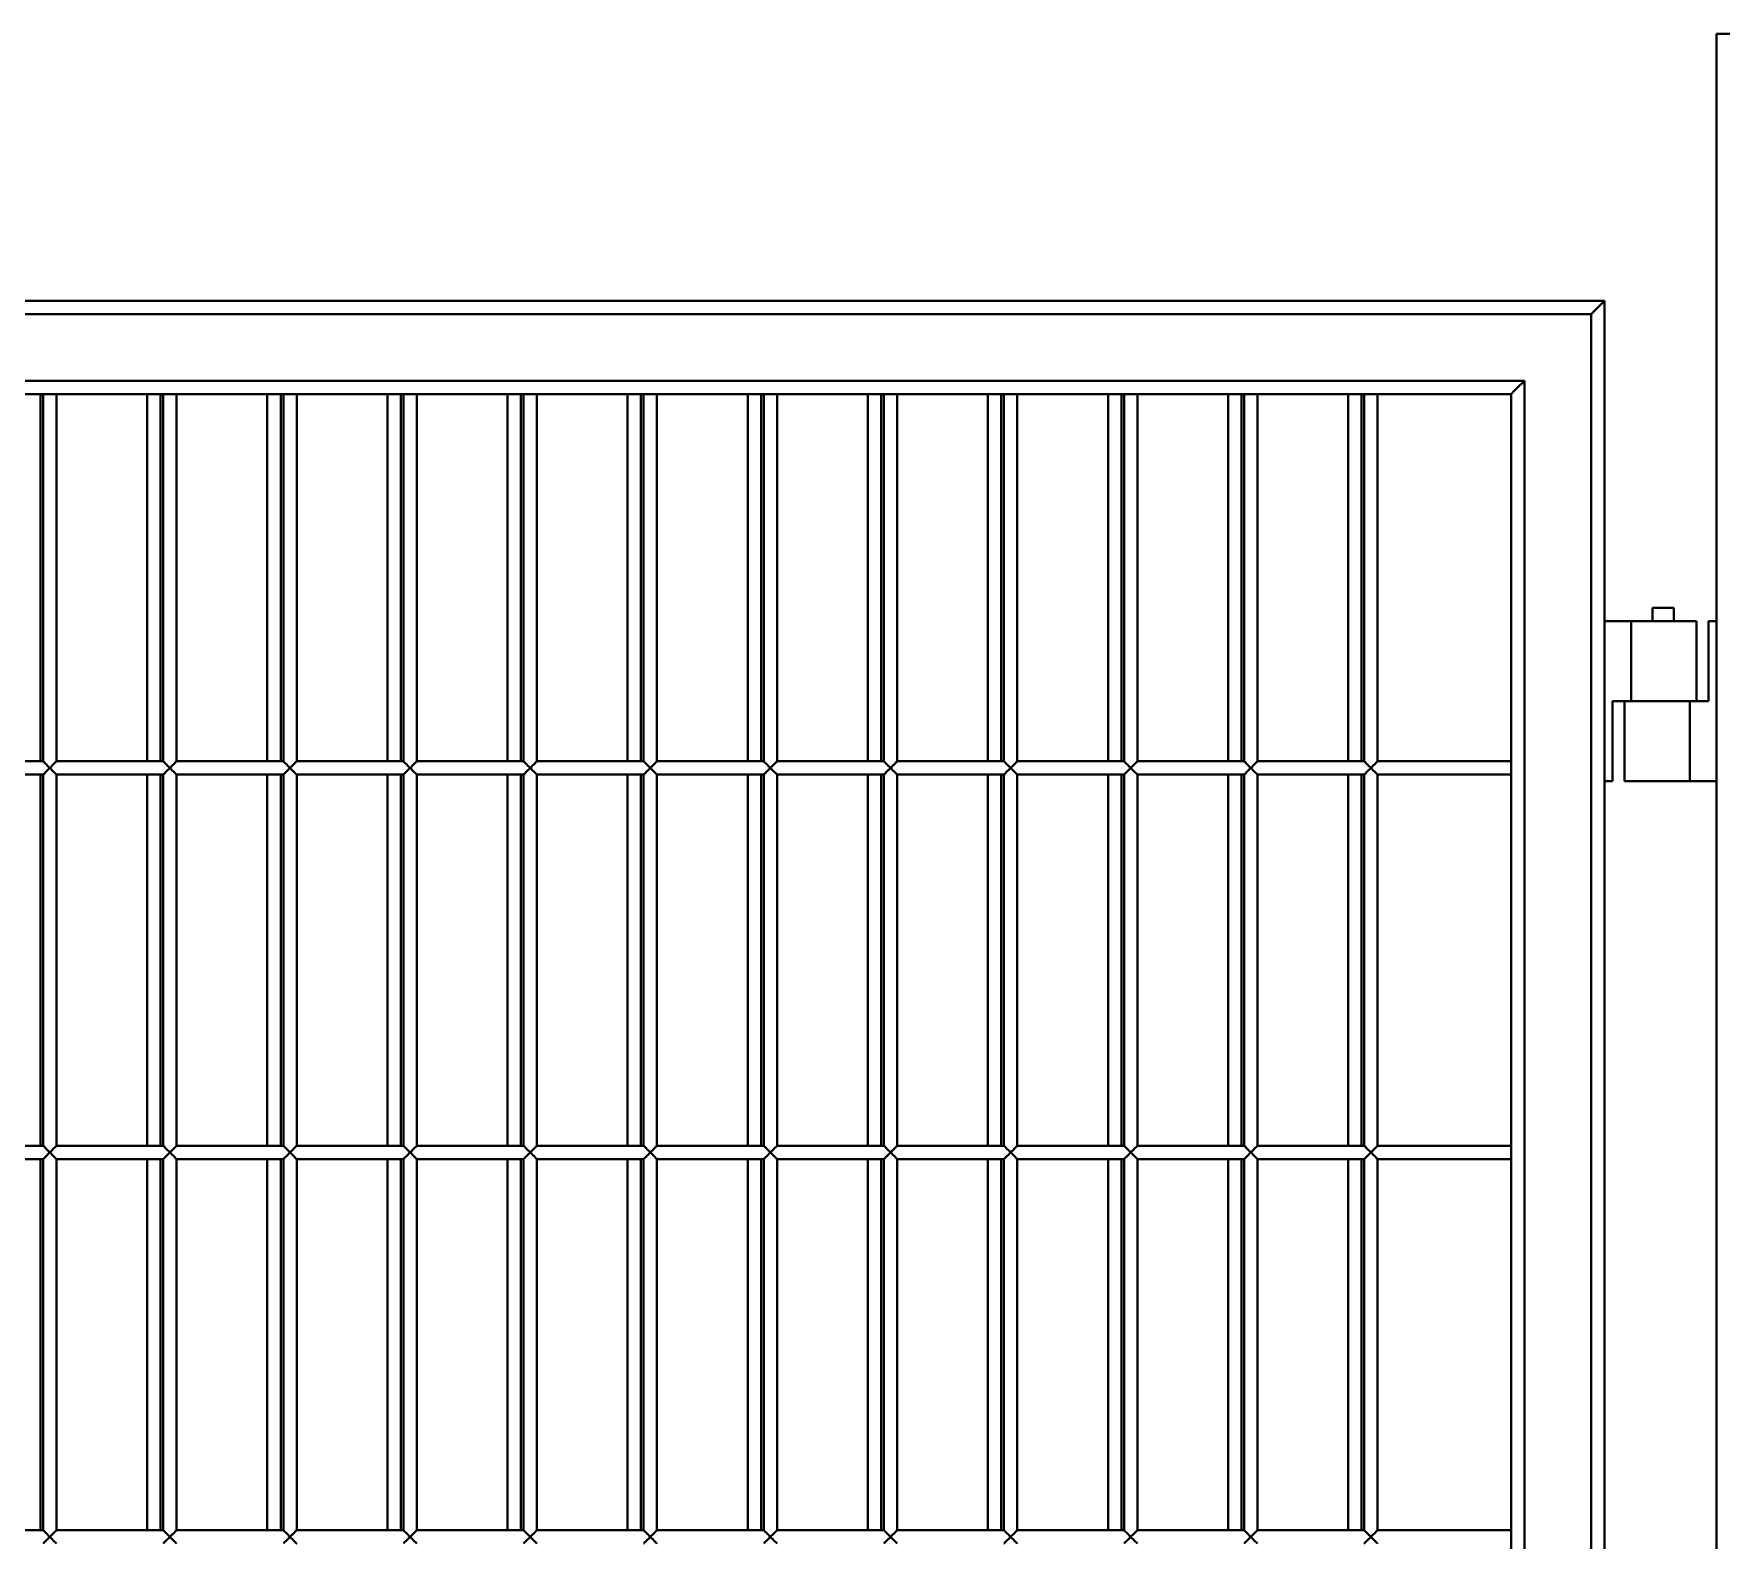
# Model space of a CAD drawing. Header units: millimetres. Extents: x 0 to 420, y 0 to 297.
# Drawn here: x 223.61 to 236.27, y 244.56 to 255.85 of the extents above; entities that cross this region are included whole.
import ezdxf

# ---------------------------------------------------------------- set-up
doc = ezdxf.new("R2010")
doc.units = ezdxf.units.MM

msp = doc.modelspace()

# ---------------------------------------------------------------- linework, layer by layer
at = {"color": 7, "linetype": 'Continuous', "lineweight": 40}
for p, q in [((236.2225, 215.8453), (236.2225, 255.8453)), ((236.2225, 255.8453), (236.3225, 255.8453)), ((218.2625, 253.8453), (235.3825, 253.8453)), ((235.3825, 253.8453), (235.3825, 217.8453)), ((235.2825, 253.7453), (218.3625, 253.7453)), ((235.2825, 217.9453), (235.2825, 253.7453)), ((218.8625, 253.2453), (234.7825, 253.2453)), ((234.7825, 253.2453), (234.7825, 218.4453)), ((234.6825, 253.1453), (218.9625, 253.1453)), ((223.6625, 250.3953), (223.6625, 253.1453)), ((223.6825, 253.1453), (223.6825, 250.3953)), ((223.7825, 250.3953), (223.7825, 253.1453)), ((224.4625, 253.1453), (224.4625, 250.3953)), ((224.5625, 250.3953), (224.5625, 253.1453)), ((224.5825, 253.1453), (224.5825, 250.3953)), ((224.6825, 250.3953), (224.6825, 253.1453)), ((225.3625, 253.1453), (225.3625, 250.3953)), ((225.4625, 250.3953), (225.4625, 253.1453)), ((225.4825, 253.1453), (225.4825, 250.3953)), ((225.5825, 250.3953), (225.5825, 253.1453)), ((226.2625, 253.1453), (226.2625, 250.3953)), ((226.3625, 250.3953), (226.3625, 253.1453)), ((226.3825, 253.1453), (226.3825, 250.3953)), ((226.4825, 250.3953), (226.4825, 253.1453)), ((227.1625, 253.1453), (227.1625, 250.3953)), ((227.2625, 250.3953), (227.2625, 253.1453)), ((227.2825, 253.1453), (227.2825, 250.3953)), ((227.3825, 250.3953), (227.3825, 253.1453)), ((228.0625, 253.1453), (228.0625, 250.3953)), ((228.1625, 250.3953), (228.1625, 253.1453)), ((228.1825, 253.1453), (228.1825, 250.3953)), ((228.2825, 250.3953), (228.2825, 253.1453)), ((228.9625, 253.1453), (228.9625, 250.3953)), ((229.0625, 250.3953), (229.0625, 253.1453)), ((229.0825, 253.1453), (229.0825, 250.3953)), ((229.1825, 250.3953), (229.1825, 253.1453)), ((229.8625, 253.1453), (229.8625, 250.3953)), ((229.9625, 250.3953), (229.9625, 253.1453)), ((229.9825, 253.1453), (229.9825, 250.3953)), ((230.0825, 250.3953), (230.0825, 253.1453)), ((230.7625, 253.1453), (230.7625, 250.3953)), ((230.8625, 250.3953), (230.8625, 253.1453)), ((230.8825, 253.1453), (230.8825, 250.3953)), ((230.9825, 250.3953), (230.9825, 253.1453)), ((231.6625, 253.1453), (231.6625, 250.3953)), ((231.7625, 250.3953), (231.7625, 253.1453)), ((231.7825, 253.1453), (231.7825, 250.3953)), ((231.8825, 250.3953), (231.8825, 253.1453)), ((232.5625, 253.1453), (232.5625, 250.3953)), ((232.6625, 250.3953), (232.6625, 253.1453)), ((232.6825, 253.1453), (232.6825, 250.3953)), ((232.7825, 250.3953), (232.7825, 253.1453)), ((233.4625, 253.1453), (233.4625, 250.3953)), ((233.5625, 250.3953), (233.5625, 253.1453)), ((233.5825, 253.1453), (233.5825, 250.3953)), ((233.6825, 250.3953), (233.6825, 253.1453)), ((234.6825, 218.5453), (234.6825, 253.1453)), ((235.3825, 251.4453), (235.5825, 251.4453)), ((235.5825, 251.4453), (236.0725, 251.4453)), ((235.5825, 251.4453), (235.5825, 250.8453)), ((235.7425, 251.5453), (235.7425, 251.4453)), ((235.7425, 251.5453), (235.9025, 251.5453)), ((235.9025, 251.4453), (235.9025, 251.5453)), ((236.0725, 250.8453), (236.0725, 251.4453)), ((236.1625, 250.8453), (236.1625, 251.4453)), ((236.1625, 251.4453), (236.2225, 251.4453)), ((235.4425, 250.8453), (235.4425, 250.2453)), ((235.5825, 250.8453), (235.4425, 250.8453)), ((235.5325, 250.8453), (235.5325, 250.2453)), ((235.5825, 250.8453), (235.8025, 250.8453)), ((235.8025, 250.8453), (236.0225, 250.8453)), ((236.0225, 250.2453), (236.0225, 250.8453)), ((236.0225, 250.8453), (236.1625, 250.8453)), ((223.6825, 250.3953), (222.8825, 250.3953)), ((222.8825, 250.2953), (223.6825, 250.2953)), ((223.6625, 247.5153), (223.6625, 250.2953)), ((223.6825, 250.2953), (223.6825, 247.5153)), ((224.5825, 250.3953), (223.7825, 250.3953)), ((223.7825, 247.5153), (223.7825, 250.2953)), ((223.7825, 250.2953), (224.5825, 250.2953)), ((224.4625, 250.2953), (224.4625, 247.5153)), ((224.5625, 247.5153), (224.5625, 250.2953)), ((224.5825, 250.2953), (224.5825, 247.5153)), ((225.4825, 250.3953), (224.6825, 250.3953)), ((224.6825, 247.5153), (224.6825, 250.2953)), ((224.6825, 250.2953), (225.4825, 250.2953)), ((225.3625, 250.2953), (225.3625, 247.5153)), ((225.4625, 247.5153), (225.4625, 250.2953)), ((225.4825, 250.2953), (225.4825, 247.5153)), ((226.3825, 250.3953), (225.5825, 250.3953)), ((225.5825, 247.5153), (225.5825, 250.2953)), ((225.5825, 250.2953), (226.3825, 250.2953)), ((226.2625, 250.2953), (226.2625, 247.5153)), ((226.3625, 247.5153), (226.3625, 250.2953)), ((226.3825, 250.2953), (226.3825, 247.5153)), ((227.2825, 250.3953), (226.4825, 250.3953)), ((226.4825, 247.5153), (226.4825, 250.2953)), ((226.4825, 250.2953), (227.2825, 250.2953)), ((227.1625, 250.2953), (227.1625, 247.5153)), ((227.2625, 247.5153), (227.2625, 250.2953)), ((227.2825, 250.2953), (227.2825, 247.5153)), ((228.1825, 250.3953), (227.3825, 250.3953)), ((227.3825, 247.5153), (227.3825, 250.2953)), ((227.3825, 250.2953), (228.1825, 250.2953)), ((228.0625, 250.2953), (228.0625, 247.5153)), ((228.1625, 247.5153), (228.1625, 250.2953)), ((228.1825, 250.2953), (228.1825, 247.5153)), ((229.0825, 250.3953), (228.2825, 250.3953)), ((228.2825, 247.5153), (228.2825, 250.2953)), ((228.2825, 250.2953), (229.0825, 250.2953)), ((228.9625, 250.2953), (228.9625, 247.5153)), ((229.0625, 247.5153), (229.0625, 250.2953)), ((229.0825, 250.2953), (229.0825, 247.5153)), ((229.9825, 250.3953), (229.1825, 250.3953)), ((229.1825, 247.5153), (229.1825, 250.2953)), ((229.1825, 250.2953), (229.9825, 250.2953)), ((229.8625, 250.2953), (229.8625, 247.5153)), ((229.9625, 247.5153), (229.9625, 250.2953)), ((229.9825, 250.2953), (229.9825, 247.5153)), ((230.8825, 250.3953), (230.0825, 250.3953)), ((230.0825, 247.5153), (230.0825, 250.2953)), ((230.0825, 250.2953), (230.8825, 250.2953)), ((230.7625, 250.2953), (230.7625, 247.5153)), ((230.8625, 247.5153), (230.8625, 250.2953)), ((230.8825, 250.2953), (230.8825, 247.5153)), ((231.7825, 250.3953), (230.9825, 250.3953)), ((230.9825, 247.5153), (230.9825, 250.2953)), ((230.9825, 250.2953), (231.7825, 250.2953)), ((231.6625, 250.2953), (231.6625, 247.5153)), ((231.7625, 247.5153), (231.7625, 250.2953)), ((231.7825, 250.2953), (231.7825, 247.5153)), ((232.6825, 250.3953), (231.8825, 250.3953)), ((231.8825, 247.5153), (231.8825, 250.2953)), ((231.8825, 250.2953), (232.6825, 250.2953)), ((232.5625, 250.2953), (232.5625, 247.5153)), ((232.6625, 247.5153), (232.6625, 250.2953)), ((232.6825, 250.2953), (232.6825, 247.5153)), ((233.5825, 250.3953), (232.7825, 250.3953)), ((232.7825, 247.5153), (232.7825, 250.2953)), ((232.7825, 250.2953), (233.5825, 250.2953)), ((233.4625, 250.2953), (233.4625, 247.5153)), ((233.5625, 247.5153), (233.5625, 250.2953)), ((233.5825, 250.2953), (233.5825, 247.5153)), ((234.6825, 250.3953), (233.6825, 250.3953)), ((233.6825, 250.2953), (234.6825, 250.2953)), ((233.6825, 247.5153), (233.6825, 250.2953)), ((235.4425, 250.2453), (235.3825, 250.2453)), ((235.5325, 250.2453), (236.0225, 250.2453)), ((236.2225, 250.2453), (236.0225, 250.2453)), ((223.6825, 247.5153), (222.8825, 247.5153)), ((224.5825, 247.5153), (223.7825, 247.5153)), ((225.4825, 247.5153), (224.6825, 247.5153)), ((226.3825, 247.5153), (225.5825, 247.5153)), ((227.2825, 247.5153), (226.4825, 247.5153)), ((228.1825, 247.5153), (227.3825, 247.5153)), ((229.0825, 247.5153), (228.2825, 247.5153)), ((229.9825, 247.5153), (229.1825, 247.5153)), ((230.8825, 247.5153), (230.0825, 247.5153)), ((231.7825, 247.5153), (230.9825, 247.5153)), ((232.6825, 247.5153), (231.8825, 247.5153)), ((233.5825, 247.5153), (232.7825, 247.5153)), ((234.6825, 247.5153), (233.6825, 247.5153)), ((222.8825, 247.4153), (223.6825, 247.4153)), ((223.6625, 244.6353), (223.6625, 247.4153)), ((223.6825, 247.4153), (223.6825, 244.6353)), ((223.7825, 244.6353), (223.7825, 247.4153)), ((223.7825, 247.4153), (224.5825, 247.4153)), ((224.4625, 247.4153), (224.4625, 244.6353)), ((224.5625, 244.6353), (224.5625, 247.4153)), ((224.5825, 247.4153), (224.5825, 244.6353)), ((224.6825, 244.6353), (224.6825, 247.4153)), ((224.6825, 247.4153), (225.4825, 247.4153)), ((225.3625, 247.4153), (225.3625, 244.6353)), ((225.4625, 244.6353), (225.4625, 247.4153)), ((225.4825, 247.4153), (225.4825, 244.6353)), ((225.5825, 244.6353), (225.5825, 247.4153)), ((225.5825, 247.4153), (226.3825, 247.4153)), ((226.2625, 247.4153), (226.2625, 244.6353)), ((226.3625, 244.6353), (226.3625, 247.4153)), ((226.3825, 247.4153), (226.3825, 244.6353)), ((226.4825, 244.6353), (226.4825, 247.4153)), ((226.4825, 247.4153), (227.2825, 247.4153)), ((227.1625, 247.4153), (227.1625, 244.6353)), ((227.2625, 244.6353), (227.2625, 247.4153)), ((227.2825, 247.4153), (227.2825, 244.6353)), ((227.3825, 244.6353), (227.3825, 247.4153)), ((227.3825, 247.4153), (228.1825, 247.4153)), ((228.0625, 247.4153), (228.0625, 244.6353)), ((228.1625, 244.6353), (228.1625, 247.4153)), ((228.1825, 247.4153), (228.1825, 244.6353)), ((228.2825, 244.6353), (228.2825, 247.4153)), ((228.2825, 247.4153), (229.0825, 247.4153)), ((228.9625, 247.4153), (228.9625, 244.6353)), ((229.0625, 244.6353), (229.0625, 247.4153)), ((229.0825, 247.4153), (229.0825, 244.6353)), ((229.1825, 244.6353), (229.1825, 247.4153)), ((229.1825, 247.4153), (229.9825, 247.4153)), ((229.8625, 247.4153), (229.8625, 244.6353)), ((229.9625, 244.6353), (229.9625, 247.4153)), ((229.9825, 247.4153), (229.9825, 244.6353)), ((230.0825, 244.6353), (230.0825, 247.4153)), ((230.0825, 247.4153), (230.8825, 247.4153)), ((230.7625, 247.4153), (230.7625, 244.6353)), ((230.8625, 244.6353), (230.8625, 247.4153)), ((230.8825, 247.4153), (230.8825, 244.6353)), ((230.9825, 244.6353), (230.9825, 247.4153)), ((230.9825, 247.4153), (231.7825, 247.4153)), ((231.6625, 247.4153), (231.6625, 244.6353)), ((231.7625, 244.6353), (231.7625, 247.4153)), ((231.7825, 247.4153), (231.7825, 244.6353)), ((231.8825, 244.6353), (231.8825, 247.4153)), ((231.8825, 247.4153), (232.6825, 247.4153)), ((232.5625, 247.4153), (232.5625, 244.6353)), ((232.6625, 244.6353), (232.6625, 247.4153)), ((232.6825, 247.4153), (232.6825, 244.6353)), ((232.7825, 244.6353), (232.7825, 247.4153)), ((232.7825, 247.4153), (233.5825, 247.4153)), ((233.4625, 247.4153), (233.4625, 244.6353)), ((233.5625, 244.6353), (233.5625, 247.4153)), ((233.5825, 247.4153), (233.5825, 244.6353)), ((233.6825, 247.4153), (234.6825, 247.4153)), ((233.6825, 244.6353), (233.6825, 247.4153)), ((223.6825, 244.6353), (222.8825, 244.6353)), ((224.5825, 244.6353), (223.7825, 244.6353)), ((225.4825, 244.6353), (224.6825, 244.6353)), ((226.3825, 244.6353), (225.5825, 244.6353)), ((227.2825, 244.6353), (226.4825, 244.6353)), ((228.1825, 244.6353), (227.3825, 244.6353)), ((229.0825, 244.6353), (228.2825, 244.6353)), ((229.9825, 244.6353), (229.1825, 244.6353)), ((230.8825, 244.6353), (230.0825, 244.6353)), ((231.7825, 244.6353), (230.9825, 244.6353)), ((232.6825, 244.6353), (231.8825, 244.6353)), ((233.5825, 244.6353), (232.7825, 244.6353)), ((234.6825, 244.6353), (233.6825, 244.6353))]:
    msp.add_line(p, q, dxfattribs=at)
at = {"color": 7, "linetype": 'Continuous', "lineweight": 40, "flags": 128}
for points in [[(235.3825, 253.8453), (235.3805, 253.8434), (235.3749, 253.8377), (235.3656, 253.8285), (235.3532, 253.816), (235.338, 253.8009), (235.3207, 253.7836), (235.302, 253.7648), (235.2825, 253.7453)], [(234.7825, 253.2453), (234.763, 253.2258), (234.7442, 253.2071), (234.7269, 253.1898), (234.7118, 253.1746), (234.6993, 253.1622), (234.6901, 253.1529), (234.6844, 253.1473), (234.6825, 253.1453)], [(223.6825, 250.3953), (223.6832, 250.3946), (223.6855, 250.3923), (223.6892, 250.3886), (223.6942, 250.3836), (223.7003, 250.3775), (223.7075, 250.3703), (223.7154, 250.3624), (223.7238, 250.354), (223.7325, 250.3453)], [(223.7325, 250.3453), (223.7238, 250.3367), (223.7154, 250.3282), (223.7075, 250.3203), (223.7003, 250.3132), (223.6942, 250.307), (223.6892, 250.302), (223.6855, 250.2984), (223.6832, 250.2961), (223.6825, 250.2953)], [(223.7325, 250.3453), (223.7417, 250.3545), (223.7505, 250.3634), (223.7588, 250.3717), (223.7662, 250.379), (223.7724, 250.3852), (223.7772, 250.3901), (223.7806, 250.3934), (223.7823, 250.3951), (223.7825, 250.3953)], [(223.7825, 250.2953), (223.7823, 250.2955), (223.7806, 250.2972), (223.7772, 250.3006), (223.7724, 250.3054), (223.7662, 250.3117), (223.7588, 250.319), (223.7505, 250.3273), (223.7417, 250.3361), (223.7325, 250.3453)], [(224.5825, 250.3953), (224.5832, 250.3946), (224.5855, 250.3923), (224.5892, 250.3886), (224.5942, 250.3836), (224.6003, 250.3775), (224.6075, 250.3703), (224.6154, 250.3624), (224.6238, 250.354), (224.6325, 250.3453)], [(224.6325, 250.3453), (224.6238, 250.3367), (224.6154, 250.3282), (224.6075, 250.3203), (224.6003, 250.3132), (224.5942, 250.307), (224.5892, 250.302), (224.5855, 250.2984), (224.5832, 250.2961), (224.5825, 250.2953)], [(224.6325, 250.3453), (224.6417, 250.3545), (224.6505, 250.3634), (224.6588, 250.3717), (224.6662, 250.379), (224.6724, 250.3852), (224.6772, 250.3901), (224.6806, 250.3934), (224.6823, 250.3951), (224.6825, 250.3953)], [(224.6825, 250.2953), (224.6823, 250.2955), (224.6806, 250.2972), (224.6772, 250.3006), (224.6724, 250.3054), (224.6662, 250.3117), (224.6588, 250.319), (224.6505, 250.3273), (224.6417, 250.3361), (224.6325, 250.3453)], [(225.4825, 250.3953), (225.4832, 250.3946), (225.4855, 250.3923), (225.4892, 250.3886), (225.4942, 250.3836), (225.5003, 250.3775), (225.5075, 250.3703), (225.5154, 250.3624), (225.5238, 250.354), (225.5325, 250.3453)], [(225.5325, 250.3453), (225.5238, 250.3367), (225.5154, 250.3282), (225.5075, 250.3203), (225.5003, 250.3132), (225.4942, 250.307), (225.4892, 250.302), (225.4855, 250.2984), (225.4832, 250.2961), (225.4825, 250.2953)], [(225.5325, 250.3453), (225.5417, 250.3545), (225.5505, 250.3634), (225.5588, 250.3717), (225.5662, 250.379), (225.5724, 250.3852), (225.5772, 250.3901), (225.5806, 250.3934), (225.5823, 250.3951), (225.5825, 250.3953)], [(225.5825, 250.2953), (225.5823, 250.2955), (225.5806, 250.2972), (225.5772, 250.3006), (225.5724, 250.3054), (225.5662, 250.3117), (225.5588, 250.319), (225.5505, 250.3273), (225.5417, 250.3361), (225.5325, 250.3453)], [(226.3825, 250.3953), (226.3832, 250.3946), (226.3855, 250.3923), (226.3892, 250.3886), (226.3942, 250.3836), (226.4003, 250.3775), (226.4075, 250.3703), (226.4154, 250.3624), (226.4238, 250.354), (226.4325, 250.3453)], [(226.4325, 250.3453), (226.4238, 250.3367), (226.4154, 250.3282), (226.4075, 250.3203), (226.4003, 250.3132), (226.3942, 250.307), (226.3892, 250.302), (226.3855, 250.2984), (226.3832, 250.2961), (226.3825, 250.2953)], [(226.4325, 250.3453), (226.4417, 250.3545), (226.4505, 250.3634), (226.4588, 250.3717), (226.4662, 250.379), (226.4724, 250.3852), (226.4772, 250.3901), (226.4806, 250.3934), (226.4823, 250.3951), (226.4825, 250.3953)], [(226.4825, 250.2953), (226.4823, 250.2955), (226.4806, 250.2972), (226.4772, 250.3006), (226.4724, 250.3054), (226.4662, 250.3117), (226.4588, 250.319), (226.4505, 250.3273), (226.4417, 250.3361), (226.4325, 250.3453)], [(227.2825, 250.3953), (227.2832, 250.3946), (227.2855, 250.3923), (227.2892, 250.3886), (227.2942, 250.3836), (227.3003, 250.3775), (227.3075, 250.3703), (227.3154, 250.3624), (227.3238, 250.354), (227.3325, 250.3453)], [(227.3325, 250.3453), (227.3238, 250.3367), (227.3154, 250.3282), (227.3075, 250.3203), (227.3003, 250.3132), (227.2942, 250.307), (227.2892, 250.302), (227.2855, 250.2984), (227.2832, 250.2961), (227.2825, 250.2953)], [(227.3325, 250.3453), (227.3417, 250.3545), (227.3505, 250.3634), (227.3588, 250.3717), (227.3662, 250.379), (227.3724, 250.3852), (227.3772, 250.3901), (227.3806, 250.3934), (227.3823, 250.3951), (227.3825, 250.3953)], [(227.3825, 250.2953), (227.3823, 250.2955), (227.3806, 250.2972), (227.3772, 250.3006), (227.3724, 250.3054), (227.3662, 250.3117), (227.3588, 250.319), (227.3505, 250.3273), (227.3417, 250.3361), (227.3325, 250.3453)], [(228.1825, 250.3953), (228.1832, 250.3946), (228.1855, 250.3923), (228.1892, 250.3886), (228.1942, 250.3836), (228.2003, 250.3775), (228.2075, 250.3703), (228.2154, 250.3624), (228.2238, 250.354), (228.2325, 250.3453)], [(228.2325, 250.3453), (228.2238, 250.3367), (228.2154, 250.3282), (228.2075, 250.3203), (228.2003, 250.3132), (228.1942, 250.307), (228.1892, 250.302), (228.1855, 250.2984), (228.1832, 250.2961), (228.1825, 250.2953)], [(228.2325, 250.3453), (228.2417, 250.3545), (228.2505, 250.3634), (228.2588, 250.3717), (228.2662, 250.379), (228.2724, 250.3852), (228.2772, 250.3901), (228.2806, 250.3934), (228.2823, 250.3951), (228.2825, 250.3953)], [(228.2825, 250.2953), (228.2823, 250.2955), (228.2806, 250.2972), (228.2772, 250.3006), (228.2724, 250.3054), (228.2662, 250.3117), (228.2588, 250.319), (228.2505, 250.3273), (228.2417, 250.3361), (228.2325, 250.3453)], [(229.0825, 250.3953), (229.0832, 250.3946), (229.0855, 250.3923), (229.0892, 250.3886), (229.0942, 250.3836), (229.1003, 250.3775), (229.1075, 250.3703), (229.1154, 250.3624), (229.1238, 250.354), (229.1325, 250.3453)], [(229.1325, 250.3453), (229.1238, 250.3367), (229.1154, 250.3282), (229.1075, 250.3203), (229.1003, 250.3132), (229.0942, 250.307), (229.0892, 250.302), (229.0855, 250.2984), (229.0832, 250.2961), (229.0825, 250.2953)], [(229.1325, 250.3453), (229.1417, 250.3545), (229.1505, 250.3634), (229.1588, 250.3717), (229.1662, 250.379), (229.1724, 250.3852), (229.1772, 250.3901), (229.1806, 250.3934), (229.1823, 250.3951), (229.1825, 250.3953)], [(229.1825, 250.2953), (229.1823, 250.2955), (229.1806, 250.2972), (229.1772, 250.3006), (229.1724, 250.3054), (229.1662, 250.3117), (229.1588, 250.319), (229.1505, 250.3273), (229.1417, 250.3361), (229.1325, 250.3453)], [(229.9825, 250.3953), (229.9832, 250.3946), (229.9855, 250.3923), (229.9892, 250.3886), (229.9942, 250.3836), (230.0003, 250.3775), (230.0075, 250.3703), (230.0154, 250.3624), (230.0238, 250.354), (230.0325, 250.3453)], [(230.0325, 250.3453), (230.0238, 250.3367), (230.0154, 250.3282), (230.0075, 250.3203), (230.0003, 250.3132), (229.9942, 250.307), (229.9892, 250.302), (229.9855, 250.2984), (229.9832, 250.2961), (229.9825, 250.2953)], [(230.0325, 250.3453), (230.0417, 250.3545), (230.0505, 250.3634), (230.0588, 250.3717), (230.0662, 250.379), (230.0724, 250.3852), (230.0772, 250.3901), (230.0806, 250.3934), (230.0823, 250.3951), (230.0825, 250.3953)], [(230.0825, 250.2953), (230.0823, 250.2955), (230.0806, 250.2972), (230.0772, 250.3006), (230.0724, 250.3054), (230.0662, 250.3117), (230.0588, 250.319), (230.0505, 250.3273), (230.0417, 250.3361), (230.0325, 250.3453)], [(230.8825, 250.3953), (230.8832, 250.3946), (230.8855, 250.3923), (230.8892, 250.3886), (230.8942, 250.3836), (230.9003, 250.3775), (230.9075, 250.3703), (230.9154, 250.3624), (230.9238, 250.354), (230.9325, 250.3453)], [(230.9325, 250.3453), (230.9238, 250.3367), (230.9154, 250.3282), (230.9075, 250.3203), (230.9003, 250.3132), (230.8942, 250.307), (230.8892, 250.302), (230.8855, 250.2984), (230.8832, 250.2961), (230.8825, 250.2953)], [(230.9325, 250.3453), (230.9417, 250.3545), (230.9505, 250.3634), (230.9588, 250.3717), (230.9662, 250.379), (230.9724, 250.3852), (230.9772, 250.3901), (230.9806, 250.3934), (230.9823, 250.3951), (230.9825, 250.3953)], [(230.9825, 250.2953), (230.9823, 250.2955), (230.9806, 250.2972), (230.9772, 250.3006), (230.9724, 250.3054), (230.9662, 250.3117), (230.9588, 250.319), (230.9505, 250.3273), (230.9417, 250.3361), (230.9325, 250.3453)], [(231.7825, 250.3953), (231.7832, 250.3946), (231.7855, 250.3923), (231.7892, 250.3886), (231.7942, 250.3836), (231.8003, 250.3775), (231.8075, 250.3703), (231.8154, 250.3624), (231.8238, 250.354), (231.8325, 250.3453)], [(231.8325, 250.3453), (231.8238, 250.3367), (231.8154, 250.3282), (231.8075, 250.3203), (231.8003, 250.3132), (231.7942, 250.307), (231.7892, 250.302), (231.7855, 250.2984), (231.7832, 250.2961), (231.7825, 250.2953)], [(231.8325, 250.3453), (231.8417, 250.3545), (231.8505, 250.3634), (231.8588, 250.3717), (231.8662, 250.379), (231.8724, 250.3852), (231.8772, 250.3901), (231.8806, 250.3934), (231.8823, 250.3951), (231.8825, 250.3953)], [(231.8825, 250.2953), (231.8823, 250.2955), (231.8806, 250.2972), (231.8772, 250.3006), (231.8724, 250.3054), (231.8662, 250.3117), (231.8588, 250.319), (231.8505, 250.3273), (231.8417, 250.3361), (231.8325, 250.3453)], [(232.6825, 250.3953), (232.6832, 250.3946), (232.6855, 250.3923), (232.6892, 250.3886), (232.6942, 250.3836), (232.7003, 250.3775), (232.7075, 250.3703), (232.7154, 250.3624), (232.7238, 250.354), (232.7325, 250.3453)], [(232.7325, 250.3453), (232.7238, 250.3367), (232.7154, 250.3282), (232.7075, 250.3203), (232.7003, 250.3132), (232.6942, 250.307), (232.6892, 250.302), (232.6855, 250.2984), (232.6832, 250.2961), (232.6825, 250.2953)], [(232.7325, 250.3453), (232.7417, 250.3545), (232.7505, 250.3634), (232.7588, 250.3717), (232.7662, 250.379), (232.7724, 250.3852), (232.7772, 250.3901), (232.7806, 250.3934), (232.7823, 250.3951), (232.7825, 250.3953)], [(232.7825, 250.2953), (232.7823, 250.2955), (232.7806, 250.2972), (232.7772, 250.3006), (232.7724, 250.3054), (232.7662, 250.3117), (232.7588, 250.319), (232.7505, 250.3273), (232.7417, 250.3361), (232.7325, 250.3453)], [(233.5825, 250.3953), (233.5832, 250.3946), (233.5855, 250.3923), (233.5892, 250.3886), (233.5942, 250.3836), (233.6003, 250.3775), (233.6075, 250.3703), (233.6154, 250.3624), (233.6238, 250.354), (233.6325, 250.3453)], [(233.6325, 250.3453), (233.6238, 250.3367), (233.6154, 250.3282), (233.6075, 250.3203), (233.6003, 250.3132), (233.5942, 250.307), (233.5892, 250.302), (233.5855, 250.2984), (233.5832, 250.2961), (233.5825, 250.2953)], [(233.6325, 250.3453), (233.6417, 250.3545), (233.6505, 250.3634), (233.6588, 250.3717), (233.6662, 250.379), (233.6724, 250.3852), (233.6772, 250.3901), (233.6806, 250.3934), (233.6823, 250.3951), (233.6825, 250.3953)], [(233.6825, 250.2953), (233.6823, 250.2955), (233.6806, 250.2972), (233.6772, 250.3006), (233.6724, 250.3054), (233.6662, 250.3117), (233.6588, 250.319), (233.6505, 250.3273), (233.6417, 250.3361), (233.6325, 250.3453)], [(223.6825, 247.5153), (223.6832, 247.5146), (223.6855, 247.5123), (223.6892, 247.5086), (223.6942, 247.5036), (223.7003, 247.4975), (223.7075, 247.4903), (223.7154, 247.4824), (223.7238, 247.474), (223.7325, 247.4653)], [(223.7325, 247.4653), (223.7417, 247.4745), (223.7505, 247.4834), (223.7588, 247.4917), (223.7662, 247.499), (223.7724, 247.5052), (223.7772, 247.5101), (223.7806, 247.5134), (223.7823, 247.5151), (223.7825, 247.5153)], [(224.5825, 247.5153), (224.5832, 247.5146), (224.5855, 247.5123), (224.5892, 247.5086), (224.5942, 247.5036), (224.6003, 247.4975), (224.6075, 247.4903), (224.6154, 247.4824), (224.6238, 247.474), (224.6325, 247.4653)], [(224.6325, 247.4653), (224.6417, 247.4745), (224.6505, 247.4834), (224.6588, 247.4917), (224.6662, 247.499), (224.6724, 247.5052), (224.6772, 247.5101), (224.6806, 247.5134), (224.6823, 247.5151), (224.6825, 247.5153)], [(225.4825, 247.5153), (225.4832, 247.5146), (225.4855, 247.5123), (225.4892, 247.5086), (225.4942, 247.5036), (225.5003, 247.4975), (225.5075, 247.4903), (225.5154, 247.4824), (225.5238, 247.474), (225.5325, 247.4653)], [(225.5325, 247.4653), (225.5417, 247.4745), (225.5505, 247.4834), (225.5588, 247.4917), (225.5662, 247.499), (225.5724, 247.5052), (225.5772, 247.5101), (225.5806, 247.5134), (225.5823, 247.5151), (225.5825, 247.5153)], [(226.3825, 247.5153), (226.3832, 247.5146), (226.3855, 247.5123), (226.3892, 247.5086), (226.3942, 247.5036), (226.4003, 247.4975), (226.4075, 247.4903), (226.4154, 247.4824), (226.4238, 247.474), (226.4325, 247.4653)], [(226.4325, 247.4653), (226.4417, 247.4745), (226.4505, 247.4834), (226.4588, 247.4917), (226.4662, 247.499), (226.4724, 247.5052), (226.4772, 247.5101), (226.4806, 247.5134), (226.4823, 247.5151), (226.4825, 247.5153)], [(227.2825, 247.5153), (227.2832, 247.5146), (227.2855, 247.5123), (227.2892, 247.5086), (227.2942, 247.5036), (227.3003, 247.4975), (227.3075, 247.4903), (227.3154, 247.4824), (227.3238, 247.474), (227.3325, 247.4653)], [(227.3325, 247.4653), (227.3417, 247.4745), (227.3505, 247.4834), (227.3588, 247.4917), (227.3662, 247.499), (227.3724, 247.5052), (227.3772, 247.5101), (227.3806, 247.5134), (227.3823, 247.5151), (227.3825, 247.5153)], [(228.1825, 247.5153), (228.1832, 247.5146), (228.1855, 247.5123), (228.1892, 247.5086), (228.1942, 247.5036), (228.2003, 247.4975), (228.2075, 247.4903), (228.2154, 247.4824), (228.2238, 247.474), (228.2325, 247.4653)], [(228.2325, 247.4653), (228.2417, 247.4745), (228.2505, 247.4834), (228.2588, 247.4917), (228.2662, 247.499), (228.2724, 247.5052), (228.2772, 247.5101), (228.2806, 247.5134), (228.2823, 247.5151), (228.2825, 247.5153)], [(229.0825, 247.5153), (229.0832, 247.5146), (229.0855, 247.5123), (229.0892, 247.5086), (229.0942, 247.5036), (229.1003, 247.4975), (229.1075, 247.4903), (229.1154, 247.4824), (229.1238, 247.474), (229.1325, 247.4653)], [(229.1325, 247.4653), (229.1417, 247.4745), (229.1505, 247.4834), (229.1588, 247.4917), (229.1662, 247.499), (229.1724, 247.5052), (229.1772, 247.5101), (229.1806, 247.5134), (229.1823, 247.5151), (229.1825, 247.5153)], [(229.9825, 247.5153), (229.9832, 247.5146), (229.9855, 247.5123), (229.9892, 247.5086), (229.9942, 247.5036), (230.0003, 247.4975), (230.0075, 247.4903), (230.0154, 247.4824), (230.0238, 247.474), (230.0325, 247.4653)], [(230.0325, 247.4653), (230.0417, 247.4745), (230.0505, 247.4834), (230.0588, 247.4917), (230.0662, 247.499), (230.0724, 247.5052), (230.0772, 247.5101), (230.0806, 247.5134), (230.0823, 247.5151), (230.0825, 247.5153)], [(230.8825, 247.5153), (230.8832, 247.5146), (230.8855, 247.5123), (230.8892, 247.5086), (230.8942, 247.5036), (230.9003, 247.4975), (230.9075, 247.4903), (230.9154, 247.4824), (230.9238, 247.474), (230.9325, 247.4653)], [(230.9325, 247.4653), (230.9417, 247.4745), (230.9505, 247.4834), (230.9588, 247.4917), (230.9662, 247.499), (230.9724, 247.5052), (230.9772, 247.5101), (230.9806, 247.5134), (230.9823, 247.5151), (230.9825, 247.5153)], [(231.7825, 247.5153), (231.7832, 247.5146), (231.7855, 247.5123), (231.7892, 247.5086), (231.7942, 247.5036), (231.8003, 247.4975), (231.8075, 247.4903), (231.8154, 247.4824), (231.8238, 247.474), (231.8325, 247.4653)], [(231.8325, 247.4653), (231.8417, 247.4745), (231.8505, 247.4834), (231.8588, 247.4917), (231.8662, 247.499), (231.8724, 247.5052), (231.8772, 247.5101), (231.8806, 247.5134), (231.8823, 247.5151), (231.8825, 247.5153)], [(232.6825, 247.5153), (232.6832, 247.5146), (232.6855, 247.5123), (232.6892, 247.5086), (232.6942, 247.5036), (232.7003, 247.4975), (232.7075, 247.4903), (232.7154, 247.4824), (232.7238, 247.474), (232.7325, 247.4653)], [(232.7325, 247.4653), (232.7417, 247.4745), (232.7505, 247.4834), (232.7588, 247.4917), (232.7662, 247.499), (232.7724, 247.5052), (232.7772, 247.5101), (232.7806, 247.5134), (232.7823, 247.5151), (232.7825, 247.5153)], [(233.5825, 247.5153), (233.5832, 247.5146), (233.5855, 247.5123), (233.5892, 247.5086), (233.5942, 247.5036), (233.6003, 247.4975), (233.6075, 247.4903), (233.6154, 247.4824), (233.6238, 247.474), (233.6325, 247.4653)], [(233.6325, 247.4653), (233.6417, 247.4745), (233.6505, 247.4834), (233.6588, 247.4917), (233.6662, 247.499), (233.6724, 247.5052), (233.6772, 247.5101), (233.6806, 247.5134), (233.6823, 247.5151), (233.6825, 247.5153)], [(223.7325, 247.4653), (223.7238, 247.4567), (223.7154, 247.4482), (223.7075, 247.4403), (223.7003, 247.4332), (223.6942, 247.427), (223.6892, 247.422), (223.6855, 247.4184), (223.6832, 247.4161), (223.6825, 247.4153)], [(223.7825, 247.4153), (223.7823, 247.4155), (223.7806, 247.4172), (223.7772, 247.4206), (223.7724, 247.4254), (223.7662, 247.4317), (223.7588, 247.439), (223.7505, 247.4473), (223.7417, 247.4561), (223.7325, 247.4653)], [(224.6325, 247.4653), (224.6238, 247.4567), (224.6154, 247.4482), (224.6075, 247.4403), (224.6003, 247.4332), (224.5942, 247.427), (224.5892, 247.422), (224.5855, 247.4184), (224.5832, 247.4161), (224.5825, 247.4153)], [(224.6825, 247.4153), (224.6823, 247.4155), (224.6806, 247.4172), (224.6772, 247.4206), (224.6724, 247.4254), (224.6662, 247.4317), (224.6588, 247.439), (224.6505, 247.4473), (224.6417, 247.4561), (224.6325, 247.4653)], [(225.5325, 247.4653), (225.5238, 247.4567), (225.5154, 247.4482), (225.5075, 247.4403), (225.5003, 247.4332), (225.4942, 247.427), (225.4892, 247.422), (225.4855, 247.4184), (225.4832, 247.4161), (225.4825, 247.4153)], [(225.5825, 247.4153), (225.5823, 247.4155), (225.5806, 247.4172), (225.5772, 247.4206), (225.5724, 247.4254), (225.5662, 247.4317), (225.5588, 247.439), (225.5505, 247.4473), (225.5417, 247.4561), (225.5325, 247.4653)], [(226.4325, 247.4653), (226.4238, 247.4567), (226.4154, 247.4482), (226.4075, 247.4403), (226.4003, 247.4332), (226.3942, 247.427), (226.3892, 247.422), (226.3855, 247.4184), (226.3832, 247.4161), (226.3825, 247.4153)], [(226.4825, 247.4153), (226.4823, 247.4155), (226.4806, 247.4172), (226.4772, 247.4206), (226.4724, 247.4254), (226.4662, 247.4317), (226.4588, 247.439), (226.4505, 247.4473), (226.4417, 247.4561), (226.4325, 247.4653)], [(227.3325, 247.4653), (227.3238, 247.4567), (227.3154, 247.4482), (227.3075, 247.4403), (227.3003, 247.4332), (227.2942, 247.427), (227.2892, 247.422), (227.2855, 247.4184), (227.2832, 247.4161), (227.2825, 247.4153)], [(227.3825, 247.4153), (227.3823, 247.4155), (227.3806, 247.4172), (227.3772, 247.4206), (227.3724, 247.4254), (227.3662, 247.4317), (227.3588, 247.439), (227.3505, 247.4473), (227.3417, 247.4561), (227.3325, 247.4653)], [(228.2325, 247.4653), (228.2238, 247.4567), (228.2154, 247.4482), (228.2075, 247.4403), (228.2003, 247.4332), (228.1942, 247.427), (228.1892, 247.422), (228.1855, 247.4184), (228.1832, 247.4161), (228.1825, 247.4153)], [(228.2825, 247.4153), (228.2823, 247.4155), (228.2806, 247.4172), (228.2772, 247.4206), (228.2724, 247.4254), (228.2662, 247.4317), (228.2588, 247.439), (228.2505, 247.4473), (228.2417, 247.4561), (228.2325, 247.4653)], [(229.1325, 247.4653), (229.1238, 247.4567), (229.1154, 247.4482), (229.1075, 247.4403), (229.1003, 247.4332), (229.0942, 247.427), (229.0892, 247.422), (229.0855, 247.4184), (229.0832, 247.4161), (229.0825, 247.4153)], [(229.1825, 247.4153), (229.1823, 247.4155), (229.1806, 247.4172), (229.1772, 247.4206), (229.1724, 247.4254), (229.1662, 247.4317), (229.1588, 247.439), (229.1505, 247.4473), (229.1417, 247.4561), (229.1325, 247.4653)], [(230.0325, 247.4653), (230.0238, 247.4567), (230.0154, 247.4482), (230.0075, 247.4403), (230.0003, 247.4332), (229.9942, 247.427), (229.9892, 247.422), (229.9855, 247.4184), (229.9832, 247.4161), (229.9825, 247.4153)], [(230.0825, 247.4153), (230.0823, 247.4155), (230.0806, 247.4172), (230.0772, 247.4206), (230.0724, 247.4254), (230.0662, 247.4317), (230.0588, 247.439), (230.0505, 247.4473), (230.0417, 247.4561), (230.0325, 247.4653)], [(230.9325, 247.4653), (230.9238, 247.4567), (230.9154, 247.4482), (230.9075, 247.4403), (230.9003, 247.4332), (230.8942, 247.427), (230.8892, 247.422), (230.8855, 247.4184), (230.8832, 247.4161), (230.8825, 247.4153)], [(230.9825, 247.4153), (230.9823, 247.4155), (230.9806, 247.4172), (230.9772, 247.4206), (230.9724, 247.4254), (230.9662, 247.4317), (230.9588, 247.439), (230.9505, 247.4473), (230.9417, 247.4561), (230.9325, 247.4653)], [(231.8325, 247.4653), (231.8238, 247.4567), (231.8154, 247.4482), (231.8075, 247.4403), (231.8003, 247.4332), (231.7942, 247.427), (231.7892, 247.422), (231.7855, 247.4184), (231.7832, 247.4161), (231.7825, 247.4153)], [(231.8825, 247.4153), (231.8823, 247.4155), (231.8806, 247.4172), (231.8772, 247.4206), (231.8724, 247.4254), (231.8662, 247.4317), (231.8588, 247.439), (231.8505, 247.4473), (231.8417, 247.4561), (231.8325, 247.4653)], [(232.7325, 247.4653), (232.7238, 247.4567), (232.7154, 247.4482), (232.7075, 247.4403), (232.7003, 247.4332), (232.6942, 247.427), (232.6892, 247.422), (232.6855, 247.4184), (232.6832, 247.4161), (232.6825, 247.4153)], [(232.7825, 247.4153), (232.7823, 247.4155), (232.7806, 247.4172), (232.7772, 247.4206), (232.7724, 247.4254), (232.7662, 247.4317), (232.7588, 247.439), (232.7505, 247.4473), (232.7417, 247.4561), (232.7325, 247.4653)], [(233.6325, 247.4653), (233.6238, 247.4567), (233.6154, 247.4482), (233.6075, 247.4403), (233.6003, 247.4332), (233.5942, 247.427), (233.5892, 247.422), (233.5855, 247.4184), (233.5832, 247.4161), (233.5825, 247.4153)], [(233.6825, 247.4153), (233.6823, 247.4155), (233.6806, 247.4172), (233.6772, 247.4206), (233.6724, 247.4254), (233.6662, 247.4317), (233.6588, 247.439), (233.6505, 247.4473), (233.6417, 247.4561), (233.6325, 247.4653)], [(223.6825, 244.6353), (223.6832, 244.6346), (223.6855, 244.6323), (223.6892, 244.6286), (223.6942, 244.6236), (223.7003, 244.6175), (223.7075, 244.6103), (223.7154, 244.6024), (223.7238, 244.594), (223.7325, 244.5853)], [(223.7325, 244.5853), (223.7417, 244.5945), (223.7505, 244.6034), (223.7588, 244.6117), (223.7662, 244.619), (223.7724, 244.6252), (223.7772, 244.6301), (223.7806, 244.6334), (223.7823, 244.6351), (223.7825, 244.6353)], [(224.5825, 244.6353), (224.5832, 244.6346), (224.5855, 244.6323), (224.5892, 244.6286), (224.5942, 244.6236), (224.6003, 244.6175), (224.6075, 244.6103), (224.6154, 244.6024), (224.6238, 244.594), (224.6325, 244.5853)], [(224.6325, 244.5853), (224.6417, 244.5945), (224.6505, 244.6034), (224.6588, 244.6117), (224.6662, 244.619), (224.6724, 244.6252), (224.6772, 244.6301), (224.6806, 244.6334), (224.6823, 244.6351), (224.6825, 244.6353)], [(225.4825, 244.6353), (225.4832, 244.6346), (225.4855, 244.6323), (225.4892, 244.6286), (225.4942, 244.6236), (225.5003, 244.6175), (225.5075, 244.6103), (225.5154, 244.6024), (225.5238, 244.594), (225.5325, 244.5853)], [(225.5325, 244.5853), (225.5417, 244.5945), (225.5505, 244.6034), (225.5588, 244.6117), (225.5662, 244.619), (225.5724, 244.6252), (225.5772, 244.6301), (225.5806, 244.6334), (225.5823, 244.6351), (225.5825, 244.6353)], [(226.3825, 244.6353), (226.3832, 244.6346), (226.3855, 244.6323), (226.3892, 244.6286), (226.3942, 244.6236), (226.4003, 244.6175), (226.4075, 244.6103), (226.4154, 244.6024), (226.4238, 244.594), (226.4325, 244.5853)], [(226.4325, 244.5853), (226.4417, 244.5945), (226.4505, 244.6034), (226.4588, 244.6117), (226.4662, 244.619), (226.4724, 244.6252), (226.4772, 244.6301), (226.4806, 244.6334), (226.4823, 244.6351), (226.4825, 244.6353)], [(227.2825, 244.6353), (227.2832, 244.6346), (227.2855, 244.6323), (227.2892, 244.6286), (227.2942, 244.6236), (227.3003, 244.6175), (227.3075, 244.6103), (227.3154, 244.6024), (227.3238, 244.594), (227.3325, 244.5853)], [(227.3325, 244.5853), (227.3417, 244.5945), (227.3505, 244.6034), (227.3588, 244.6117), (227.3662, 244.619), (227.3724, 244.6252), (227.3772, 244.6301), (227.3806, 244.6334), (227.3823, 244.6351), (227.3825, 244.6353)], [(228.1825, 244.6353), (228.1832, 244.6346), (228.1855, 244.6323), (228.1892, 244.6286), (228.1942, 244.6236), (228.2003, 244.6175), (228.2075, 244.6103), (228.2154, 244.6024), (228.2238, 244.594), (228.2325, 244.5853)], [(228.2325, 244.5853), (228.2417, 244.5945), (228.2505, 244.6034), (228.2588, 244.6117), (228.2662, 244.619), (228.2724, 244.6252), (228.2772, 244.6301), (228.2806, 244.6334), (228.2823, 244.6351), (228.2825, 244.6353)], [(229.0825, 244.6353), (229.0832, 244.6346), (229.0855, 244.6323), (229.0892, 244.6286), (229.0942, 244.6236), (229.1003, 244.6175), (229.1075, 244.6103), (229.1154, 244.6024), (229.1238, 244.594), (229.1325, 244.5853)], [(229.1325, 244.5853), (229.1417, 244.5945), (229.1505, 244.6034), (229.1588, 244.6117), (229.1662, 244.619), (229.1724, 244.6252), (229.1772, 244.6301), (229.1806, 244.6334), (229.1823, 244.6351), (229.1825, 244.6353)], [(229.9825, 244.6353), (229.9832, 244.6346), (229.9855, 244.6323), (229.9892, 244.6286), (229.9942, 244.6236), (230.0003, 244.6175), (230.0075, 244.6103), (230.0154, 244.6024), (230.0238, 244.594), (230.0325, 244.5853)], [(230.0325, 244.5853), (230.0417, 244.5945), (230.0505, 244.6034), (230.0588, 244.6117), (230.0662, 244.619), (230.0724, 244.6252), (230.0772, 244.6301), (230.0806, 244.6334), (230.0823, 244.6351), (230.0825, 244.6353)], [(230.8825, 244.6353), (230.8832, 244.6346), (230.8855, 244.6323), (230.8892, 244.6286), (230.8942, 244.6236), (230.9003, 244.6175), (230.9075, 244.6103), (230.9154, 244.6024), (230.9238, 244.594), (230.9325, 244.5853)], [(230.9325, 244.5853), (230.9417, 244.5945), (230.9505, 244.6034), (230.9588, 244.6117), (230.9662, 244.619), (230.9724, 244.6252), (230.9772, 244.6301), (230.9806, 244.6334), (230.9823, 244.6351), (230.9825, 244.6353)], [(231.7825, 244.6353), (231.7832, 244.6346), (231.7855, 244.6323), (231.7892, 244.6286), (231.7942, 244.6236), (231.8003, 244.6175), (231.8075, 244.6103), (231.8154, 244.6024), (231.8238, 244.594), (231.8325, 244.5853)], [(231.8325, 244.5853), (231.8417, 244.5945), (231.8505, 244.6034), (231.8588, 244.6117), (231.8662, 244.619), (231.8724, 244.6252), (231.8772, 244.6301), (231.8806, 244.6334), (231.8823, 244.6351), (231.8825, 244.6353)], [(232.6825, 244.6353), (232.6832, 244.6346), (232.6855, 244.6323), (232.6892, 244.6286), (232.6942, 244.6236), (232.7003, 244.6175), (232.7075, 244.6103), (232.7154, 244.6024), (232.7238, 244.594), (232.7325, 244.5853)], [(232.7325, 244.5853), (232.7417, 244.5945), (232.7505, 244.6034), (232.7588, 244.6117), (232.7662, 244.619), (232.7724, 244.6252), (232.7772, 244.6301), (232.7806, 244.6334), (232.7823, 244.6351), (232.7825, 244.6353)], [(233.5825, 244.6353), (233.5832, 244.6346), (233.5855, 244.6323), (233.5892, 244.6286), (233.5942, 244.6236), (233.6003, 244.6175), (233.6075, 244.6103), (233.6154, 244.6024), (233.6238, 244.594), (233.6325, 244.5853)], [(233.6325, 244.5853), (233.6417, 244.5945), (233.6505, 244.6034), (233.6588, 244.6117), (233.6662, 244.619), (233.6724, 244.6252), (233.6772, 244.6301), (233.6806, 244.6334), (233.6823, 244.6351), (233.6825, 244.6353)], [(223.7325, 244.5853), (223.7238, 244.5767), (223.7154, 244.5682), (223.7075, 244.5603), (223.7003, 244.5532), (223.6942, 244.547), (223.6892, 244.542), (223.6855, 244.5384), (223.6832, 244.5361), (223.6825, 244.5353)], [(223.7825, 244.5353), (223.7823, 244.5356), (223.7806, 244.5372), (223.7772, 244.5406), (223.7724, 244.5454), (223.7662, 244.5517), (223.7588, 244.559), (223.7505, 244.5673), (223.7417, 244.5761), (223.7325, 244.5853)], [(224.6325, 244.5853), (224.6238, 244.5767), (224.6154, 244.5682), (224.6075, 244.5603), (224.6003, 244.5532), (224.5942, 244.547), (224.5892, 244.542), (224.5855, 244.5384), (224.5832, 244.5361), (224.5825, 244.5353)], [(224.6825, 244.5353), (224.6823, 244.5356), (224.6806, 244.5372), (224.6772, 244.5406), (224.6724, 244.5454), (224.6662, 244.5517), (224.6588, 244.559), (224.6505, 244.5673), (224.6417, 244.5761), (224.6325, 244.5853)], [(225.5325, 244.5853), (225.5238, 244.5767), (225.5154, 244.5682), (225.5075, 244.5603), (225.5003, 244.5532), (225.4942, 244.547), (225.4892, 244.542), (225.4855, 244.5384), (225.4832, 244.5361), (225.4825, 244.5353)], [(225.5825, 244.5353), (225.5823, 244.5356), (225.5806, 244.5372), (225.5772, 244.5406), (225.5724, 244.5454), (225.5662, 244.5517), (225.5588, 244.559), (225.5505, 244.5673), (225.5417, 244.5761), (225.5325, 244.5853)], [(226.4325, 244.5853), (226.4238, 244.5767), (226.4154, 244.5682), (226.4075, 244.5603), (226.4003, 244.5532), (226.3942, 244.547), (226.3892, 244.542), (226.3855, 244.5384), (226.3832, 244.5361), (226.3825, 244.5353)], [(226.4825, 244.5353), (226.4823, 244.5356), (226.4806, 244.5372), (226.4772, 244.5406), (226.4724, 244.5454), (226.4662, 244.5517), (226.4588, 244.559), (226.4505, 244.5673), (226.4417, 244.5761), (226.4325, 244.5853)], [(227.3325, 244.5853), (227.3238, 244.5767), (227.3154, 244.5682), (227.3075, 244.5603), (227.3003, 244.5532), (227.2942, 244.547), (227.2892, 244.542), (227.2855, 244.5384), (227.2832, 244.5361), (227.2825, 244.5353)], [(227.3825, 244.5353), (227.3823, 244.5356), (227.3806, 244.5372), (227.3772, 244.5406), (227.3724, 244.5454), (227.3662, 244.5517), (227.3588, 244.559), (227.3505, 244.5673), (227.3417, 244.5761), (227.3325, 244.5853)], [(228.2325, 244.5853), (228.2238, 244.5767), (228.2154, 244.5682), (228.2075, 244.5603), (228.2003, 244.5532), (228.1942, 244.547), (228.1892, 244.542), (228.1855, 244.5384), (228.1832, 244.5361), (228.1825, 244.5353)], [(228.2825, 244.5353), (228.2823, 244.5356), (228.2806, 244.5372), (228.2772, 244.5406), (228.2724, 244.5454), (228.2662, 244.5517), (228.2588, 244.559), (228.2505, 244.5673), (228.2417, 244.5761), (228.2325, 244.5853)], [(229.1325, 244.5853), (229.1238, 244.5767), (229.1154, 244.5682), (229.1075, 244.5603), (229.1003, 244.5532), (229.0942, 244.547), (229.0892, 244.542), (229.0855, 244.5384), (229.0832, 244.5361), (229.0825, 244.5353)], [(229.1825, 244.5353), (229.1823, 244.5356), (229.1806, 244.5372), (229.1772, 244.5406), (229.1724, 244.5454), (229.1662, 244.5517), (229.1588, 244.559), (229.1505, 244.5673), (229.1417, 244.5761), (229.1325, 244.5853)], [(230.0325, 244.5853), (230.0238, 244.5767), (230.0154, 244.5682), (230.0075, 244.5603), (230.0003, 244.5532), (229.9942, 244.547), (229.9892, 244.542), (229.9855, 244.5384), (229.9832, 244.5361), (229.9825, 244.5353)], [(230.0825, 244.5353), (230.0823, 244.5356), (230.0806, 244.5372), (230.0772, 244.5406), (230.0724, 244.5454), (230.0662, 244.5517), (230.0588, 244.559), (230.0505, 244.5673), (230.0417, 244.5761), (230.0325, 244.5853)], [(230.9325, 244.5853), (230.9238, 244.5767), (230.9154, 244.5682), (230.9075, 244.5603), (230.9003, 244.5532), (230.8942, 244.547), (230.8892, 244.542), (230.8855, 244.5384), (230.8832, 244.5361), (230.8825, 244.5353)], [(230.9825, 244.5353), (230.9823, 244.5356), (230.9806, 244.5372), (230.9772, 244.5406), (230.9724, 244.5454), (230.9662, 244.5517), (230.9588, 244.559), (230.9505, 244.5673), (230.9417, 244.5761), (230.9325, 244.5853)], [(231.8325, 244.5853), (231.8238, 244.5767), (231.8154, 244.5682), (231.8075, 244.5603), (231.8003, 244.5532), (231.7942, 244.547), (231.7892, 244.542), (231.7855, 244.5384), (231.7832, 244.5361), (231.7825, 244.5353)], [(231.8825, 244.5353), (231.8823, 244.5356), (231.8806, 244.5372), (231.8772, 244.5406), (231.8724, 244.5454), (231.8662, 244.5517), (231.8588, 244.559), (231.8505, 244.5673), (231.8417, 244.5761), (231.8325, 244.5853)], [(232.7325, 244.5853), (232.7238, 244.5767), (232.7154, 244.5682), (232.7075, 244.5603), (232.7003, 244.5532), (232.6942, 244.547), (232.6892, 244.542), (232.6855, 244.5384), (232.6832, 244.5361), (232.6825, 244.5353)], [(232.7825, 244.5353), (232.7823, 244.5356), (232.7806, 244.5372), (232.7772, 244.5406), (232.7724, 244.5454), (232.7662, 244.5517), (232.7588, 244.559), (232.7505, 244.5673), (232.7417, 244.5761), (232.7325, 244.5853)], [(233.6325, 244.5853), (233.6238, 244.5767), (233.6154, 244.5682), (233.6075, 244.5603), (233.6003, 244.5532), (233.5942, 244.547), (233.5892, 244.542), (233.5855, 244.5384), (233.5832, 244.5361), (233.5825, 244.5353)], [(233.6825, 244.5353), (233.6823, 244.5356), (233.6806, 244.5372), (233.6772, 244.5406), (233.6724, 244.5454), (233.6662, 244.5517), (233.6588, 244.559), (233.6505, 244.5673), (233.6417, 244.5761), (233.6325, 244.5853)]]:
    msp.add_lwpolyline(points, dxfattribs=at)

doc.saveas('drawing.dxf')
